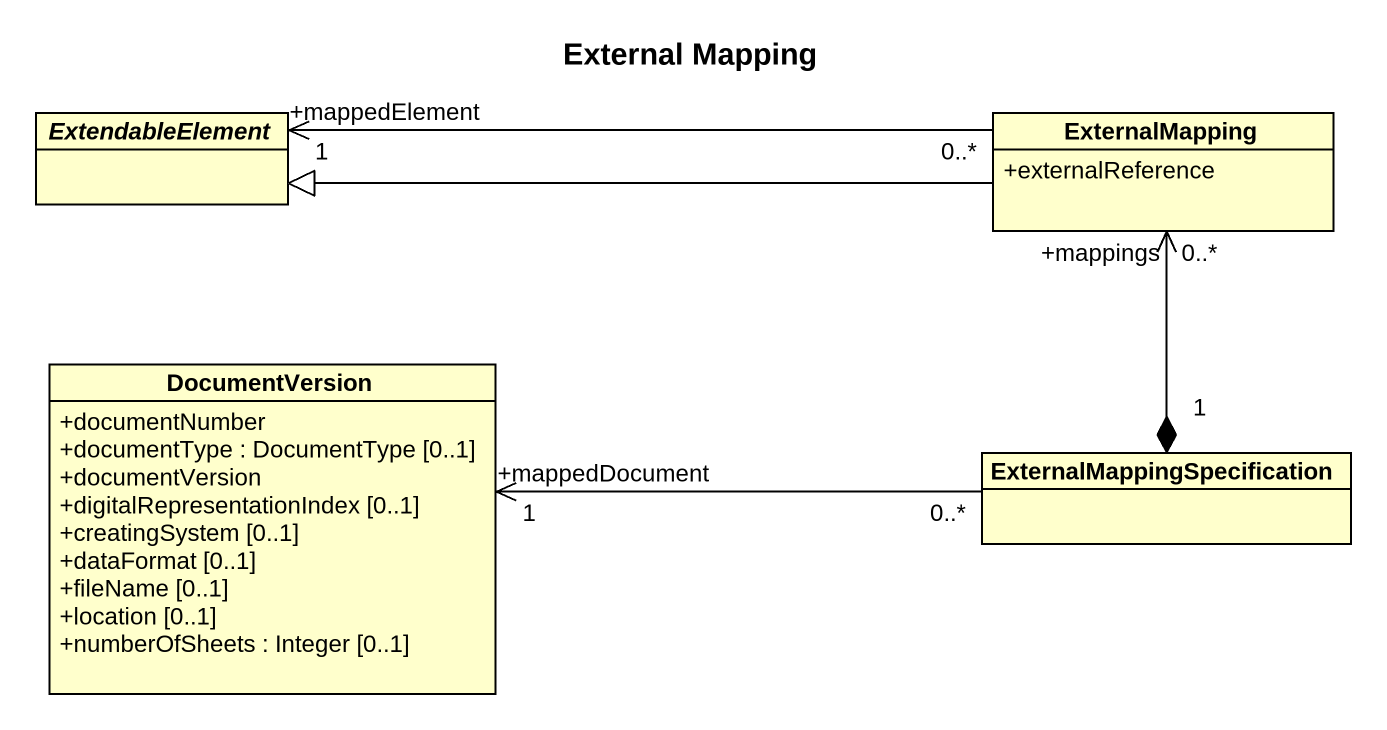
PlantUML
@startuml
title External Mapping
hide circle
hide empty members
skinparam classAttributeIconSize 0
abstract class ExtendableElement
class ExternalMapping {
  +externalReference
}
class DocumentVersion {
  +documentNumber
  +documentType : DocumentType [0..1]
  +documentVersion
  +digitalRepresentationIndex [0..1]
  +creatingSystem [0..1]
  +dataFormat [0..1]
  +fileName [0..1]
  +location [0..1]
  +numberOfSheets : Integer [0..1]
}
class ExternalMappingSpecification
ExternalMapping "0..*" -left-> "+mappedElement\n1" ExtendableElement
ExternalMapping -left-|> ExtendableElement
ExternalMappingSpecification "1" *-up-> "+mappings\n0..*" ExternalMapping
ExternalMappingSpecification "0..*" -left-> "+mappedDocument\n1" DocumentVersion
@enduml
